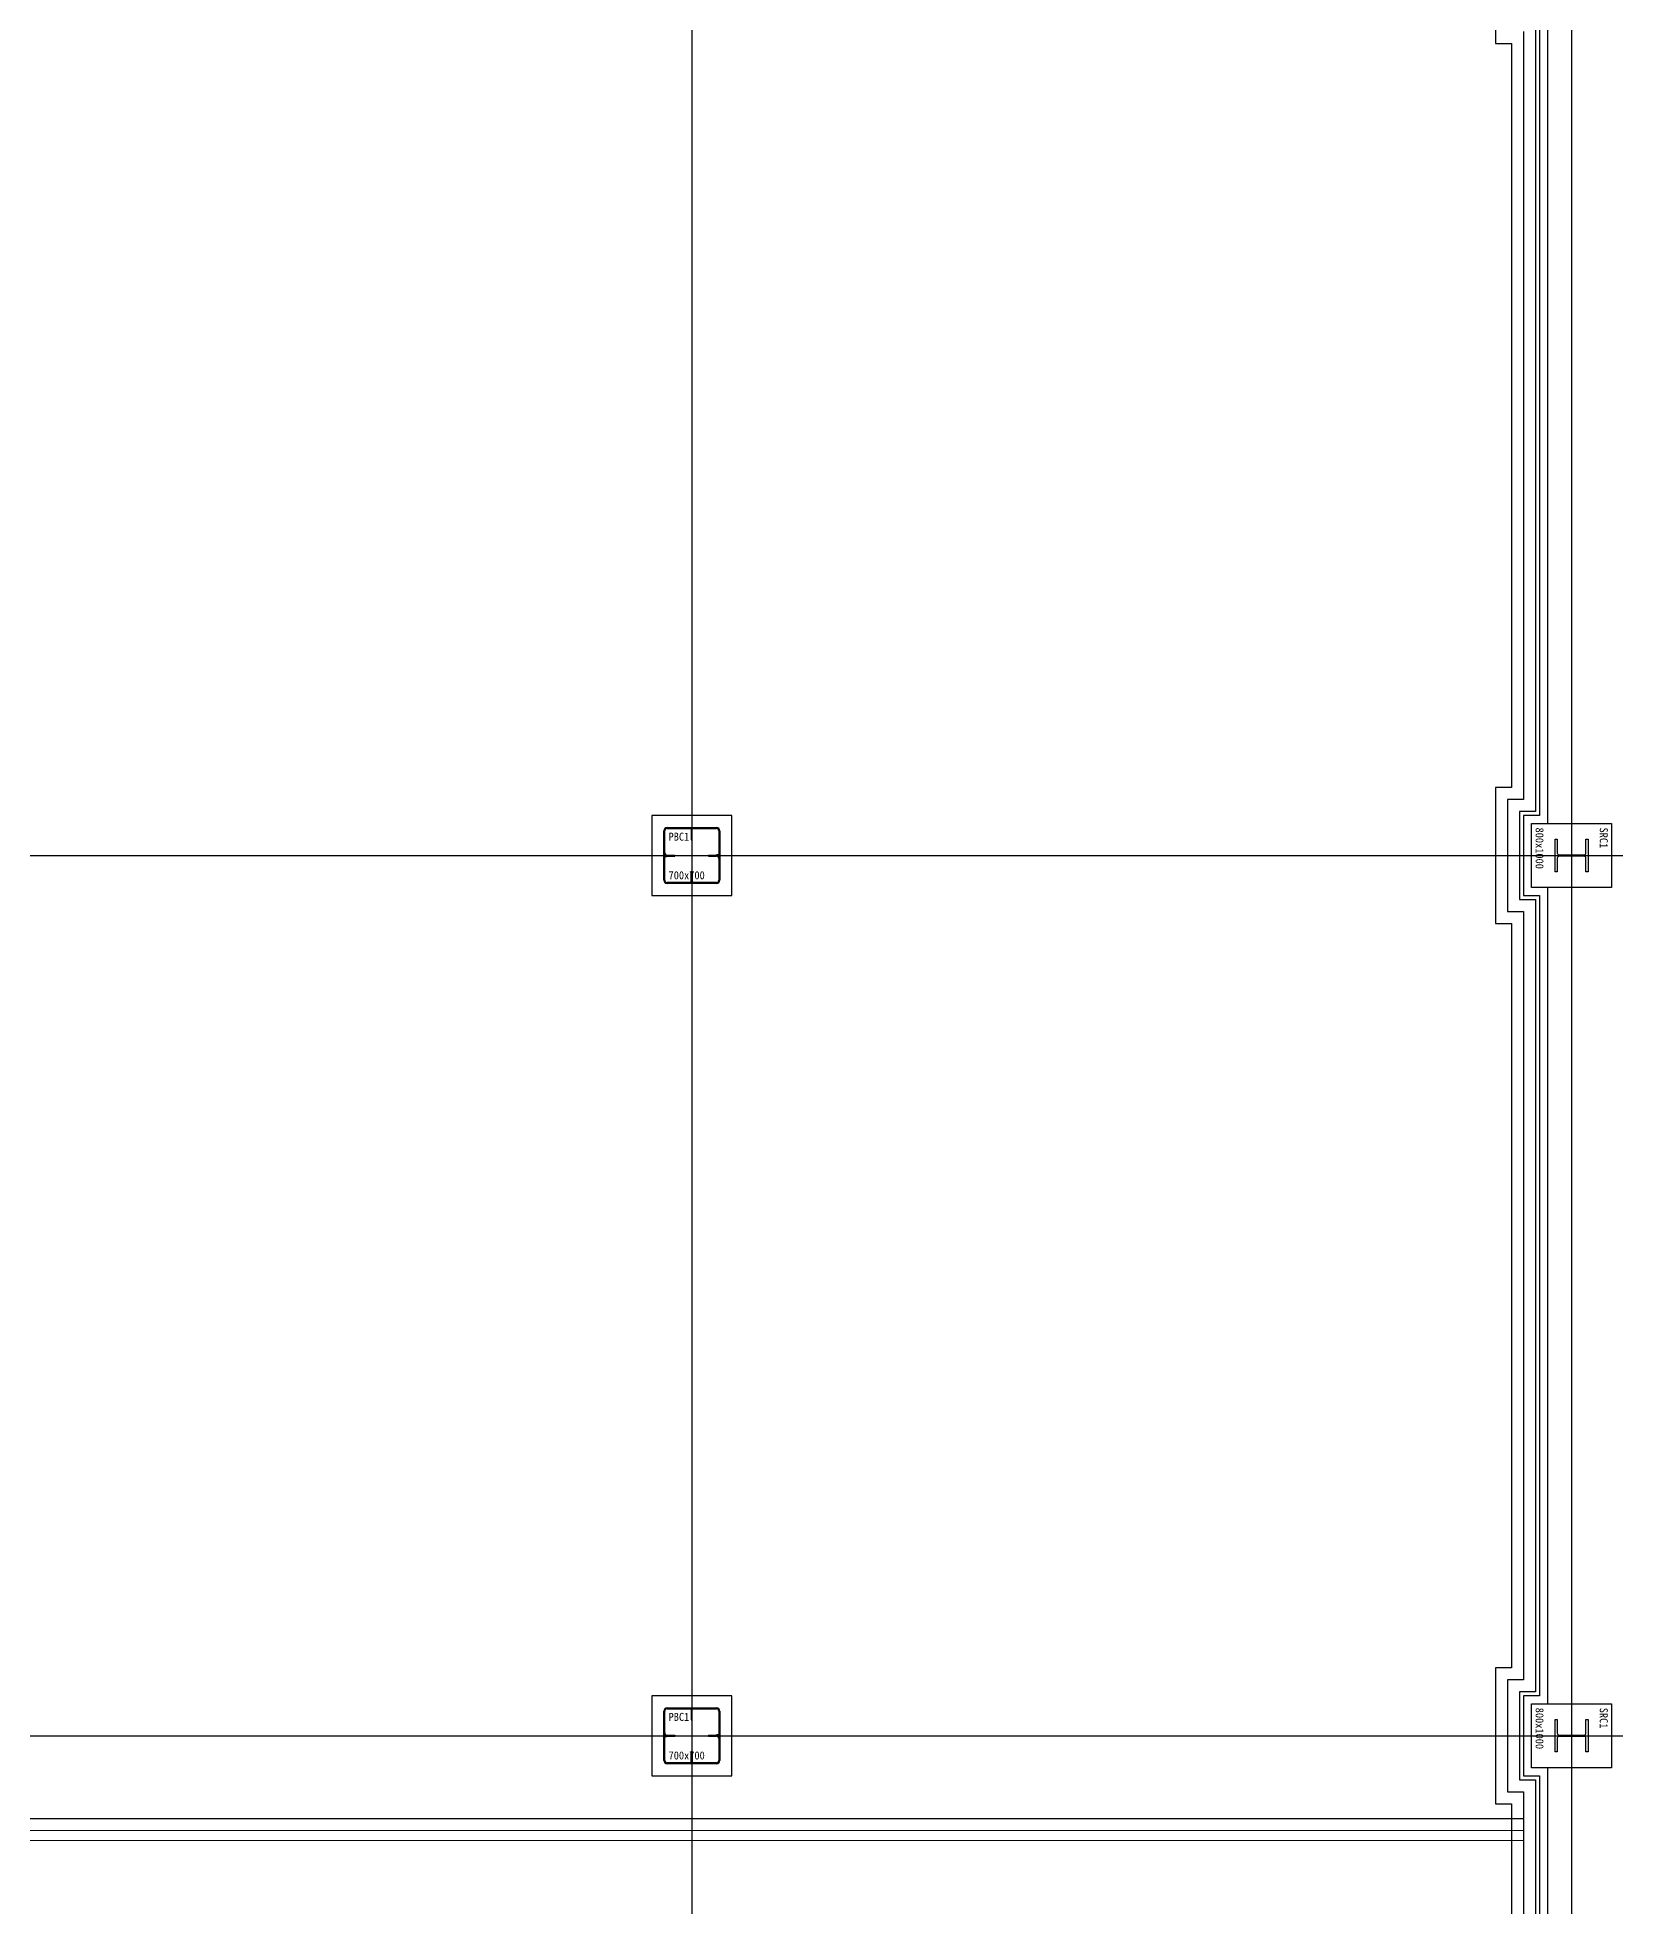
# Model space of a CAD drawing. Extents: x 152195838 to 160350639, y 364657247 to 370318102.
# Drawn here: x 157650766 to 157670497, y 365002896 to 365026257 of the extents above; entities that cross this region are included whole.
import ezdxf

# ---------------------------------------------------------------- set-up
doc = ezdxf.new("R2010")
doc.units = 0
doc.header["$MEASUREMENT"] = 0
doc.linetypes.add('DASHED', pattern=[0.75, 0.5, -0.25])
doc.linetypes.add('지하1층평면도_$0$CEN', pattern=[62, 60, -1, 0, -1])
doc.layers.get('0').update_dxf_attribs({"linetype": 'CONTINUOUS'})
doc.layers.get('Defpoints').update_dxf_attribs({"linetype": 'CONTINUOUS'})
for name, color, linetype in [('-S-foundation txt', 3, 'CONTINUOUS'), ('4A.TEC 마감선 1', 6, 'CONTINUOUS'), ('4A.TEC 벽체 1', 2, 'CONTINUOUS'), ('4A.TEC 벽체 2', 3, 'CONTINUOUS'), ('4A.TEC 벽체 3', 4, 'CONTINUOUS'), ('4A.TEC 벽체 4', 7, 'CONTINUOUS'), ('COL', 2, 'CONTINUOUS'), ('H-Beam', 4, 'CONTINUOUS'), ('INSULATION', 254, '지하1층평면도_$0$CEN'), ('P-BOX', 3, 'CONTINUOUS')]:
    doc.layers.add(name, color=color, linetype=linetype)
doc.layers.add('DEFPOINT', color=135, linetype='CONTINUOUS', plot=False)
doc.styles.add('돋움체', font='')
doc.styles.get('돋움체').set_extended_font_data('DotumChe')

# ---------------------------------------------------------------- blocks, each defined once
blk = doc.blocks.new('A$C111325cc')
at = {"layer": 'DEFPOINT'}
for p, q in [((215276, 244000), (215276, 0)), ((226276, 244000), (226276, 0)), ((0, 119063), (324969, 119063)), ((0, 108063), (324969, 108063))]:
    blk.add_line(p, q, dxfattribs=at)
blk = doc.blocks.new('SRC1(B2F)')
at = {"layer": 'COL', "ltscale": 5}
blk.add_lwpolyline([(0, 1000), (800, 1000), (800, 0), (0, 0)], close=True, dxfattribs=at)
at = {"layer": 'H-Beam'}
blk.add_lwpolyline([(369, 321, 0.414214), (391, 343), (391, 657, 0.414214), (369, 679), (197, 679), (197, 707), (602, 707), (602, 679), (431, 679, 0.414214), (409, 657), (409, 343, 0.414214), (431, 321), (602, 321), (602, 293), (197, 293), (197, 321)], format="xyb", close=True, dxfattribs=at)
at = {"layer": 'DEFPOINT', "style": '돋움체'}
for s, p in [('SRC1', (50, 852)), ('800x1000', (50, 50))]:
    blk.add_text(s, height=100, dxfattribs=at).set_placement(p)
blk = doc.blocks.new('PBC1(B2F)')
at = {"layer": 'P-BOX'}
h = blk.add_hatch(color=256, dxfattribs=at)
h.dxf.hatch_style = 1
h.paths.add_polyline_path([(100, 486), (100, 444), (142, 444, -0.414214)])
h = blk.add_hatch(color=256, dxfattribs=at)
h.dxf.hatch_style = 1
h.paths.add_polyline_path([(800, 456), (758, 456, -0.414214), (800, 414)])
at = {"layer": 'Defpoints', "color": 1, "ltscale": 50}
for p, q in [((450, 950), (450, 0)), ((0, 450), (900, 450))]:
    blk.add_line(p, q, dxfattribs=at)
at = {"layer": 'P-BOX', "color": 3, "ltscale": 50}
for p, q in [((444, 788), (444, 648)), ((456, 648), (456, 788)), ((444, 648), (456, 648)), ((100, 444), (240, 444)), ((142, 456), (240, 456)), ((240, 456), (240, 444)), ((444, 112), (444, 252)), ((444, 252), (456, 252)), ((456, 252), (456, 112)), ((660, 456), (800, 456)), ((660, 456), (660, 444)), ((660, 444), (758, 444))]:
    blk.add_line(p, q, dxfattribs=at)
for points in [[(100, 142), (100, 758)], [(112, 486), (112, 758)], [(142, 800), (758, 800)], [(142, 788), (758, 788)], [(788, 758), (788, 456)], [(800, 758), (800, 142)], [(112, 142), (112, 444)], [(112, 444), (137, 444), (137, 435), (112, 435), (112, 444)], [(763, 465), (788, 465), (788, 456), (763, 456), (763, 465)], [(788, 414), (788, 142)], [(758, 112), (142, 112)], [(758, 100), (142, 100)]]:
    blk.add_lwpolyline(points, dxfattribs=at)
for centre, radius, start, end in [((142, 758), 42, 90, 180), ((142, 758), 30, 90, 180), ((758, 758), 42, 0, 90), ((758, 758), 30, 0, 90), ((142, 486), 42, 180, 270), ((142, 486), 30, 180, 270), ((758, 414), 42, 0, 90), ((758, 414), 30, 0, 90), ((142, 142), 42, 180, 270), ((142, 142), 30, 180, 270), ((758, 142), 42, 270, 0), ((758, 142), 30, 270, 0)]:
    blk.add_arc(centre, radius, start, end, dxfattribs=at)
at = {"layer": 'DEFPOINT', "style": '돋움체'}
for s, p in [('PBC1', (160, 636)), ('700x700', (160, 154))]:
    blk.add_text(s, height=100, dxfattribs=at).set_placement(p)
blk = doc.blocks.new('B2FCOL')
at = {"layer": '-S-foundation txt', "linetype": 'DASHED'}
for p in [(79050, 33050), (79050, 22050)]:
    blk.add_blockref('PBC1(B2F)', p, dxfattribs=at)
at = {"layer": '-S-foundation txt', "linetype": 'DASHED', "rotation": 270}
for p in [(90000, 33900), (90000, 22900)]:
    blk.add_blockref('SRC1(B2F)', p, dxfattribs=at)

msp = doc.modelspace()

# ---------------------------------------------------------------- linework, layer by layer
at = {"layer": '4A.TEC 마감선 1'}
for p, q in [((157669197.0046, 365026181.8958), (157669197.0046, 365016881.8958)), ((157669197.0046, 365015181.8958), (157669197.0046, 365005881.8958)), ((157669197.0046, 365004181.8958), (157669197.0046, 364997281.8958))]:
    msp.add_line(p, q, dxfattribs=at)
at = {"layer": '4A.TEC 마감선 1', "flags": 128}
for points in [[(157669197.0046, 365027881.8958), (157668997.0046, 365027881.8958), (157668997.0046, 365026181.8958), (157669197.0046, 365026181.8958)], [(157669197.0046, 365016881.8958), (157668997.0046, 365016881.8958), (157668997.0046, 365015181.8958), (157669197.0046, 365015181.8958)], [(157669197.0046, 365005881.8958), (157668997.0046, 365005881.8958), (157668997.0046, 365004181.8958), (157669197.0046, 365004181.8958)]]:
    msp.add_lwpolyline(points, dxfattribs=at)
at = {"layer": '4A.TEC 벽체 1'}
for p, q in [((157669647.0046, 365026631.8958), (157669647.0046, 365016431.8958)), ((157669647.0046, 365015631.8958), (157669647.0046, 365005431.8958)), ((157669647.0046, 365004631.8958), (157669647.0046, 364994431.8958))]:
    msp.add_line(p, q, dxfattribs=at)
at = {"layer": '4A.TEC 벽체 2', "linetype": 'Continuous'}
for p, q in [((157669497.0046, 365026481.8958), (157669497.0046, 365016581.8958)), ((157669347.0046, 365026331.8958), (157669347.0046, 365016731.8958)), ((157669497.0046, 365015481.8958), (157669497.0046, 365005581.8958)), ((157669347.0046, 365015331.8958), (157669347.0046, 365005731.8958)), ((157669497.0046, 365004481.8958), (157669497.0046, 364997281.8958)), ((157669347.0046, 365004331.8958), (157669347.0046, 364997281.8958))]:
    msp.add_line(p, q, dxfattribs=at)
at = {"layer": '4A.TEC 벽체 2', "linetype": 'Continuous', "flags": 128}
for points in [[(157669347.0046, 365016731.8958), (157669147.0046, 365016731.8958), (157669147.0046, 365015331.8958), (157669347.0046, 365015331.8958)], [(157669497.0046, 365016581.8958), (157669297.0046, 365016581.8958), (157669297.0046, 365015481.8958), (157669497.0046, 365015481.8958)], [(157669347.0046, 365005731.8958), (157669147.0046, 365005731.8958), (157669147.0046, 365004331.8958), (157669347.0046, 365004331.8958)], [(157669497.0046, 365005581.8958), (157669297.0046, 365005581.8958), (157669297.0046, 365004481.8958), (157669497.0046, 365004481.8958)]]:
    msp.add_lwpolyline(points, dxfattribs=at)
at = {"layer": '4A.TEC 벽체 3', "flags": 128}
msp.add_lwpolyline([(157636572.0046, 365048531.8958), (157636572.0046, 365003996.8958), (157669347.0046, 365003996.8958)], dxfattribs=at)
for points in [[(157659447.0046, 365016531.8958), (157658447.0046, 365016531.8958), (157658447.0046, 365015531.8958), (157659447.0046, 365015531.8958)], [(157659447.0046, 365005531.8958), (157658447.0046, 365005531.8958), (157658447.0046, 365004531.8958), (157659447.0046, 365004531.8958)]]:
    msp.add_lwpolyline(points, close=True, dxfattribs=at)
at = {"layer": '4A.TEC 벽체 4', "color": 251, "lineweight": 0, "ltscale": 15}
for points in [[(157636422.0046, 365049556.8958), (157636422.0046, 365003846.8958), (157669347.0046, 365003846.8958)], [(157636297.0046, 365003721.8958), (157669347.0046, 365003721.8958)]]:
    msp.add_lwpolyline(points, dxfattribs=at)
at = {"layer": 'INSULATION', "linetype": 'Continuous'}
for p, q in [((157669547.0046, 365026531.8958), (157669547.0046, 365016531.8958)), ((157669547.0046, 365015531.8958), (157669547.0046, 365005531.8958)), ((157669547.0046, 365004531.8958), (157669547.0046, 364997281.8958))]:
    msp.add_line(p, q, dxfattribs=at)
at = {"layer": 'INSULATION', "linetype": 'Continuous', "flags": 128}
for points in [[(157669547.0046, 365016531.8958), (157669347.0046, 365016531.8958), (157669347.0046, 365015531.8958), (157669547.0046, 365015531.8958)], [(157669547.0046, 365005531.8958), (157669347.0046, 365005531.8958), (157669347.0046, 365004531.8958), (157669547.0046, 365004531.8958)]]:
    msp.add_lwpolyline(points, dxfattribs=at)

# ---------------------------------------------------------------- block references
msp.add_blockref('B2FCOL', (157579447.0046, 364982531.8958))
at = {"layer": 'DEFPOINT'}
msp.add_blockref('A$C111325cc', (157443670.7413, 364896968.7328), dxfattribs=at)

doc.saveas('drawing.dxf')
